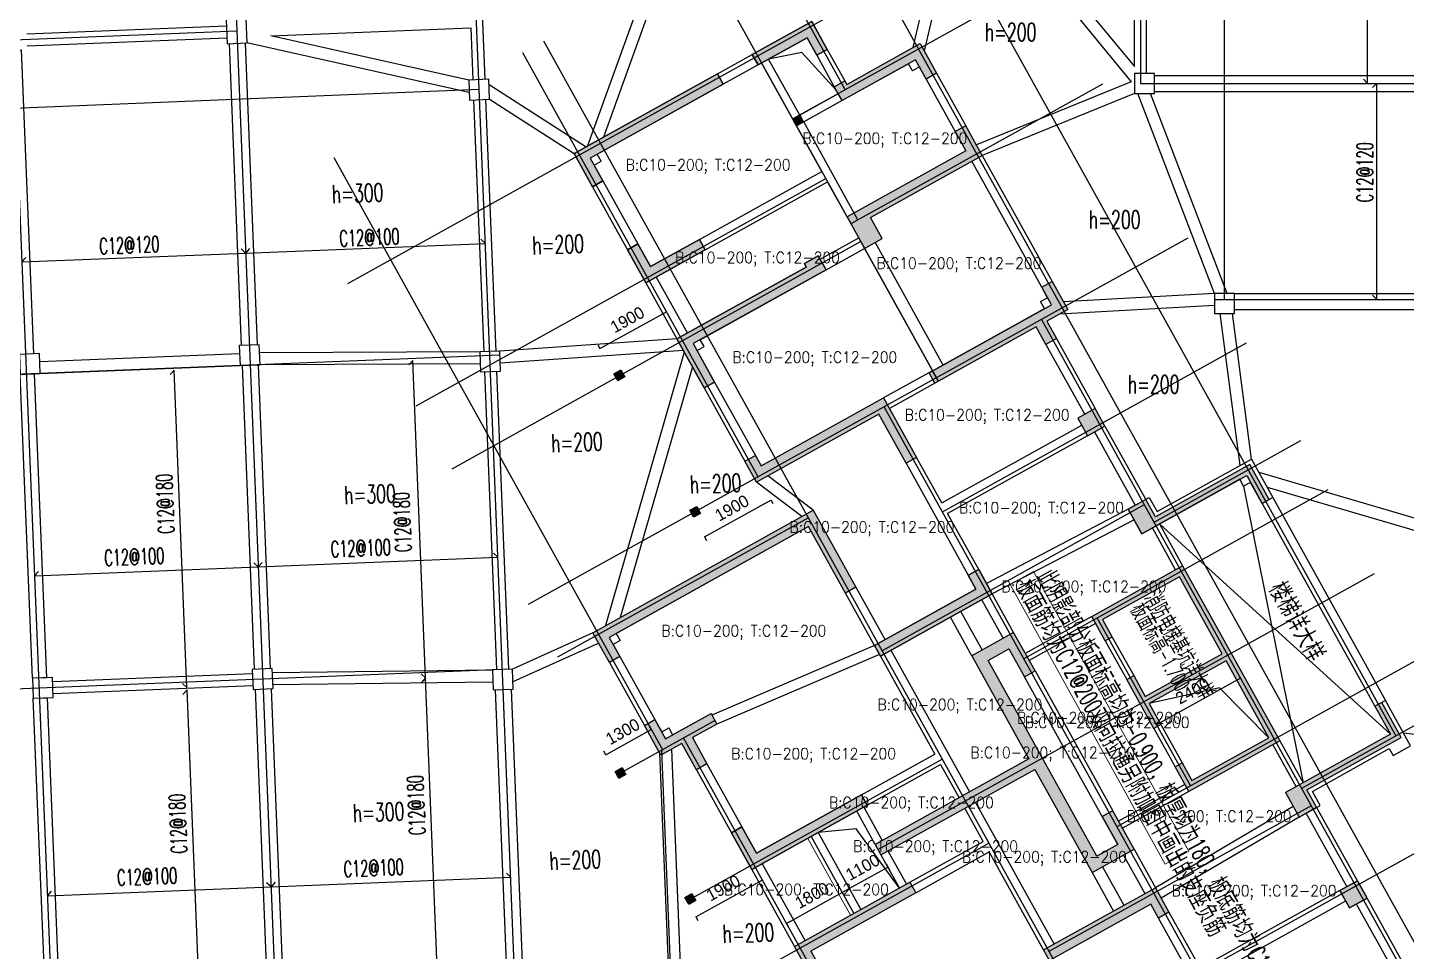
# Model space of a CAD drawing. Header units: millimetres. Extents: x 129427 to 386235, y 419441 to 703525.
# Drawn here: x 182723 to 217199, y 550502 to 573588 of the extents above; entities that cross this region are included whole.
import ezdxf
from ezdxf.enums import TextEntityAlignment as Align

# ---------------------------------------------------------------- set-up
doc = ezdxf.new("R2010")
doc.units = ezdxf.units.MM
doc.header["$LTSCALE"] = 100
for name, color, linetype in [('B-DIM', 1, 'Continuous'), ('B-dote', 253, 'Continuous'), ('B-TEXT', 7, 'Continuous'), ('B-开洞', 7, 'Continuous'), ('B-板厚', 2, 'Continuous'), ('B-正筋文字', 7, 'Continuous'), ('B-正筋钢筋', 6, 'Continuous'), ('COLU', 7, 'Continuous'), ('colu-1层', 6, 'Continuous'), ('colu-主楼', 7, 'Continuous'), ('GZ', 7, 'Continuous'), ('h填实-1层', 254, 'Continuous'), ('h填实-GZ', 254, 'Continuous'), ('h斜线-1层', 7, 'Continuous'), ('h斜线-墙', 7, 'Continuous'), ('h斜线-柱', 7, 'Continuous'), ('WALL', 3, 'Continuous'), ('wall-主楼', 2, 'Continuous'), ('梁', 4, 'Continuous'), ('梁虚线', 4, 'Continuous')]:
    doc.layers.add(name, color=color, linetype=linetype)
doc.layers.add('floor2', color=1, linetype='Continuous', lineweight=0)
doc.styles.get("Standard").update_dxf_attribs({"font": 'standard'})
doc.styles.add('汉字', font='汉字')
doc.dimstyles.get("Standard").update_dxf_attribs({"dimtxt": 300, "dimasz": 100, "dimexe": 100, "dimexo": 250, "dimgap": 100, "dimtad": 0, "dimtoh": 1, "dimdec": 0, "dimdsep": 46, "dimcen": 0.09, "dimclrt": 7, "dimadec": 0, "dimazin": 0, "dimtfac": 1, "dimtdec": 4, "dimtofl": 0, "dimtmove": 0, "dimatfit": 3, "dimfxl": 4, "dimfxlon": 1, "dimtolj": 1, "dimtzin": 0, "dimarcsym": 0})

# ---------------------------------------------------------------- blocks, each defined once
blk = doc.blocks.new('*D152')
at = {"layer": 'B-DIM', "color": 0, "linetype": 'ByBlock', "lineweight": -2}
for p, q in [((201695, 551200), (203269, 552074)), ((203225, 552154), (203318, 551987)), ((201651, 551280), (201744, 551113))]:
    blk.add_line(p, q, dxfattribs=at)
for points in [[(203269, 552074), (203190, 552011), (203174, 552040)], [(201695, 551200), (201775, 551264), (201791, 551234)]]:
    blk.add_solid(points, dxfattribs=at)
at = {"layer": 'B-DIM', "color": 7, "linetype": 'Continuous', "lineweight": -2, "insert": (202337, 551900), "char_height": 300, "width": 690, "attachment_point": 5, "rotation": 29.0454, "style": '汉字'}
blk.add_mtext('1800', dxfattribs=at)
blk = doc.blocks.new('*D624')
at = {"layer": 'B-DIM', "color": 0, "linetype": 'ByBlock', "lineweight": -2}
for p, q in [((204187, 552688), (204279, 552521)), ((203269, 552074), (204231, 552608)), ((203225, 552154), (203318, 551987))]:
    blk.add_line(p, q, dxfattribs=at)
for points in [[(204231, 552608), (204151, 552545), (204135, 552574)], [(203269, 552074), (203348, 552137), (203365, 552108)]]:
    blk.add_solid(points, dxfattribs=at)
at = {"layer": 'B-DIM', "color": 7, "linetype": 'Continuous', "lineweight": -2, "insert": (203604, 552604), "char_height": 300, "width": 685, "attachment_point": 5, "rotation": 29.0454, "style": '汉字'}
blk.add_mtext('1100', dxfattribs=at)
blk = doc.blocks.new('*D465')
at = {"layer": 'B-DIM', "color": 0, "linetype": 'ByBlock', "lineweight": -2}
for p, q in [((213047, 557330), (210949, 556165)), ((213053, 557320), (212998, 557418)), ((210954, 556155), (210900, 556253))]:
    blk.add_line(p, q, dxfattribs=at)
for points in [[(213047, 557330), (212968, 557267), (212951, 557296)], [(210949, 556165), (211028, 556228), (211044, 556199)]]:
    blk.add_solid(points, dxfattribs=at)
at = {"layer": 'B-DIM', "color": 7, "linetype": 'Continuous', "lineweight": -2, "insert": (211852, 557010), "char_height": 300, "width": 785, "attachment_point": 5, "rotation": 29.0454, "style": '汉字'}
blk.add_mtext('2400', dxfattribs=at)
blk = doc.blocks.new('*D19')
at = {"layer": 'GZ', "color": 0, "linetype": 'ByBlock', "lineweight": -2}
for p, q in [((197035, 565565), (198696, 566488)), ((198698, 566484), (198648, 566575)), ((197037, 565562), (196987, 565653))]:
    blk.add_line(p, q, dxfattribs=at)
for points in [[(198696, 566488), (198617, 566425), (198601, 566454)], [(197035, 565565), (197115, 565628), (197131, 565599)]]:
    blk.add_solid(points, dxfattribs=at)
at = {"layer": 'GZ', "color": 7, "linetype": 'Continuous', "lineweight": -2, "insert": (197720, 566289), "char_height": 300, "width": 685, "attachment_point": 5, "rotation": 29.0454, "style": '汉字'}
blk.add_mtext('1900', dxfattribs=at)
blk = doc.blocks.new('*D507')
at = {"layer": 'GZ', "color": 0, "linetype": 'ByBlock', "lineweight": -2}
for p, q in [((199649, 560858), (201310, 561781)), ((201308, 561784), (201359, 561693)), ((199647, 560862), (199698, 560771))]:
    blk.add_line(p, q, dxfattribs=at)
for points in [[(201310, 561781), (201231, 561717), (201215, 561747)], [(199649, 560858), (199729, 560921), (199745, 560892)]]:
    blk.add_solid(points, dxfattribs=at)
at = {"layer": 'GZ', "color": 7, "linetype": 'Continuous', "lineweight": -2, "insert": (200334, 561582), "char_height": 300, "width": 685, "attachment_point": 5, "rotation": 29.0454, "style": '汉字'}
blk.add_mtext('1900', dxfattribs=at)
blk = doc.blocks.new('*D785')
at = {"layer": 'GZ', "color": 0, "linetype": 'ByBlock', "lineweight": -2}
for p, q in [((198319, 556044), (198269, 556135)), ((197181, 555416), (198318, 556047)), ((197183, 555413), (197132, 555503))]:
    blk.add_line(p, q, dxfattribs=at)
for points in [[(198318, 556047), (198238, 555984), (198222, 556013)], [(197181, 555416), (197260, 555479), (197277, 555450)]]:
    blk.add_solid(points, dxfattribs=at)
at = {"layer": 'GZ', "color": 7, "linetype": 'Continuous', "lineweight": -2, "insert": (197604, 555994), "char_height": 300, "width": 690, "attachment_point": 5, "rotation": 29.0454, "style": '汉字'}
blk.add_mtext('1300', dxfattribs=at)
blk = doc.blocks.new('*D419')
at = {"layer": 'GZ', "color": 0, "linetype": 'ByBlock', "lineweight": -2}
for p, q in [((199431, 551364), (201092, 552286)), ((201091, 552290), (201141, 552199)), ((199430, 551367), (199480, 551276))]:
    blk.add_line(p, q, dxfattribs=at)
for points in [[(201092, 552286), (201013, 552223), (200997, 552252)], [(199431, 551364), (199511, 551427), (199527, 551398)]]:
    blk.add_solid(points, dxfattribs=at)
at = {"layer": 'GZ', "color": 7, "linetype": 'Continuous', "lineweight": -2, "insert": (200116, 552087), "char_height": 300, "width": 685, "attachment_point": 5, "rotation": 29.0454, "style": '汉字'}
blk.add_mtext('1900', dxfattribs=at)

msp = doc.modelspace()

# ---------------------------------------------------------------- hatches: boundary and pattern name
at = {"layer": 'h填实-1层'}
for points in [[(202213.9, 573335.8), (200989.9, 572656.1), (200844.3, 572918.4), (202330.5, 573743.8), (202718.9, 573044.4), (202456.6, 572898.7)], [(205190.7, 572300.9), (204923.7, 572781.8), (203087.8, 571762.2), (202893.6, 572111.9), (203155.8, 572257.6), (203204.4, 572170.1), (205040.3, 573189.7), (205452.9, 572446.6)], [(200115.7, 572170.6), (196793.6, 570325.7), (197109.2, 569757.5), (196846.9, 569611.8), (196385.7, 570442.4), (199970, 572432.9)], [(205918.9, 570989.6), (206186, 570508.8), (203213.6, 568858.1), (203650.5, 568071.2), (204087.6, 568314), (203796.3, 568838.5), (206593.9, 570392.1), (206181.2, 571135.2)], [(199668.2, 568033), (198182, 567207.7), (197720.8, 568038.2), (197983.1, 568183.9), (198298.7, 567615.6), (199522.6, 568295.3)], [(199366.8, 565692.3), (199900.8, 564730.6), (199638.5, 564585), (198958.8, 565808.9), (202193.5, 567605.3), (202145, 567692.7), (202494.7, 567886.9), (202688.9, 567537.2)], [(208322.2, 566662.1), (208079.4, 567099.2), (208341.7, 567244.9), (208730.1, 566545.5), (208205.6, 566254.2), (208448.3, 565817.1), (208186, 565671.4), (207943.3, 566108.6), (205408, 564700.6), (205262.3, 564962.9)], [(200920.4, 562894.7), (201066, 562632.5), (204125.8, 564331.7), (204951.2, 562845.5), (204688.9, 562699.9), (204009.2, 563923.8), (200949.4, 562224.5), (200658.1, 562749.1)], [(209662.1, 563631.5), (209419.3, 564068.6), (208982.2, 563825.9), (209224.9, 563388.8)], [(213770.3, 561795.1), (213284.8, 562669.3), (210924.4, 561358.5), (210681.6, 561795.6), (210244.5, 561552.9), (210584.3, 560940.9), (213207, 562397.4), (213595.5, 561698)], [(197272.4, 557723.2), (196859.7, 558466.3), (202367.4, 561525), (203435.5, 559601.7), (203173.2, 559456), (202250.7, 561117.1), (197267.6, 558349.7), (197534.6, 557868.9)], [(203901.4, 558144.7), (206436.7, 559552.6), (206242.5, 559902.4), (206504.7, 560048.1), (206844.6, 559436), (204047.1, 557882.4)], [(210671.1, 556871.2), (212594.4, 557939.3), (211526.3, 559862.6), (209603, 558794.5), (209845.8, 558357.4), (209670.9, 558260.3), (209331.1, 558872.3), (211604.1, 560134.6), (214031.6, 555763.4), (211758.6, 554501.1), (211418.7, 555113), (211593.6, 555210.1), (211836.3, 554773), (213759.6, 555841.1), (212691.5, 557764.4), (210768.2, 556696.3), (211059.5, 556171.7), (210884.7, 556074.6), (210204.9, 557298.7), (210379.8, 557395.8)], [(209854.8, 554015.7), (209592.5, 553870.1), (209980.9, 553170.7), (209456.4, 552879.4), (206737.5, 557775.1), (207262.1, 558066.4), (207650.5, 557367), (207912.8, 557512.7), (207378.7, 558474.3), (206329.6, 557891.7), (207761.9, 555312.7), (203915.2, 553176.5), (204060.9, 552914.3), (207907.5, 555050.5), (209339.7, 552471.5), (210388.8, 553054.1)], [(216411.4, 556627.4), (216799.8, 555928.1), (214177.1, 554471.5), (214516.9, 553859.6), (214954, 554102.3), (214711.3, 554539.4), (217071.7, 555850.3), (216586.2, 556724.5)], [(199709.9, 555187.8), (199447.6, 555042.1), (199083.5, 555697.8), (198559.3, 555406.7), (198146.6, 556149.8), (198408.9, 556295.5), (198675.9, 555814.6), (199812.1, 556445.6), (199957.7, 556183.3), (199345.7, 555843.4)], [(203716.3, 554152.7), (200831.3, 552550.5), (200321.5, 553468.5), (200583.8, 553614.1), (200947.9, 552958.5), (203570.6, 554415)], [(204930, 551967.1), (202307.3, 550510.6), (202671.4, 549854.9), (202409.2, 549709.3), (201899.4, 550627.2), (204784.4, 552229.4)], [(211000.5, 551334.7), (210806.2, 551684.5), (208271, 550276.5), (208125.3, 550538.8), (210922.9, 552092.4), (211262.8, 551480.3)], [(216216.3, 551829.3), (215973.6, 552266.4), (215536.5, 552023.7), (215779.2, 551586.6)]]:
    msp.add_hatch(color=256, dxfattribs=at).paths.add_polyline_path(points, flags=0)
at = {"layer": 'h填实-GZ'}
for points in [[(202030.3, 571403.7), (202127.4, 571228.9), (201952.5, 571131.8), (201855.4, 571306.6)], [(197560.1, 565032.1), (197657.2, 564857.3), (197482.3, 564760.2), (197385.2, 564935)], [(199453.5, 561622.6), (199550.6, 561447.7), (199375.8, 561350.6), (199278.7, 561525.5)], [(197587.6, 555095.8), (197684.7, 554921), (197509.9, 554823.9), (197412.8, 554998.7)], [(199335.4, 551948.6), (199432.5, 551773.8), (199257.7, 551676.7), (199160.6, 551851.5)]]:
    msp.add_hatch(color=256, dxfattribs=at).paths.add_polyline_path(points, flags=0)
at = {"layer": 'h斜线-1层'}
h = msp.add_hatch(dxfattribs=at)
h.set_pattern_fill('ANSI31', color=256, scale=40, angle=-60.95463, style=0)
h.set_pattern_definition([])
h.paths.add_polyline_path([(200989.9, 572656.1), (200844.3, 572918.4), (199970, 572432.9), (200115.7, 572170.6)], flags=0)
h = msp.add_hatch(dxfattribs=at)
h.set_pattern_fill('ANSI31', color=256, scale=40, angle=-60.95463, style=0)
h.set_pattern_definition([])
h.paths.add_polyline_path([(205020.8, 572606.9), (204923.7, 572781.8), (204748.8, 572684.7), (204845.9, 572509.8)], flags=0)
h = msp.add_hatch(dxfattribs=at)
h.set_pattern_fill('ANSI31', color=256, scale=40, angle=-60.95463, style=0)
h.set_pattern_definition([])
h.paths.add_polyline_path([(197065.6, 570248), (196968.5, 570422.8), (196793.6, 570325.7), (196890.7, 570150.9)], flags=0)
h = msp.add_hatch(dxfattribs=at)
h.set_pattern_fill('ANSI31', color=256, scale=40, angle=-60.95463, style=0)
h.set_pattern_definition([])
h.paths.add_polyline_path([(208322.2, 566662.1), (208225.1, 566837), (208050.2, 566739.9), (208147.3, 566565)], flags=0)
h = msp.add_hatch(dxfattribs=at)
h.set_pattern_fill('ANSI31', color=256, scale=40, angle=-60.95463, style=0)
h.set_pattern_definition([])
h.paths.add_polyline_path([(199638.7, 565614.5), (199541.6, 565789.4), (199366.8, 565692.3), (199463.9, 565517.4)], flags=0)
h = msp.add_hatch(dxfattribs=at)
h.set_pattern_fill('ANSI31', color=256, scale=40, angle=-60.95463, style=0)
h.set_pattern_definition([])
h.paths.add_polyline_path([(213304.1, 562222.5), (213207, 562397.4), (213032.2, 562300.3), (213129.3, 562125.5)], flags=0)
h.paths.add_polyline_path([(213857.7, 561843.7), (213323.7, 562805.3), (210963.2, 561494.5), (210769, 561844.2), (210681.6, 561795.6), (210924.4, 561358.5), (213284.8, 562669.3), (213770.3, 561795.1)], flags=0)
h = msp.add_hatch(dxfattribs=at)
h.set_pattern_fill('ANSI31', color=256, scale=40, angle=-60.95463, style=0)
h.set_pattern_definition([])
h.paths.add_polyline_path([(197539.6, 558272), (197442.5, 558446.8), (197267.6, 558349.7), (197364.7, 558174.9)], flags=0)
h = msp.add_hatch(dxfattribs=at)
h.set_pattern_fill('ANSI31', color=256, scale=40, angle=-60.95463, style=0)
h.set_pattern_definition([])
h.paths.add_polyline_path([(217304.8, 555636.6), (216673.6, 556773.1), (216586.2, 556724.5), (217071.7, 555850.3), (214711.3, 554539.4), (214954, 554102.3), (215041.5, 554150.9), (214847.3, 554500.6), (216770.6, 555568.7), (216867.7, 555393.8)], flags=0)
h = msp.add_hatch(dxfattribs=at)
h.set_pattern_fill('ANSI31', color=256, scale=40, angle=-60.95463, style=0)
h.set_pattern_definition([])
h.paths.add_polyline_path([(198850.4, 555911.5), (198753.3, 556086.4), (198578.8, 555989.5), (198675.9, 555814.6)], flags=0)
at = {"layer": 'h斜线-墙'}
h = msp.add_hatch(dxfattribs=at)
h.set_pattern_fill('ANSI31', color=256, scale=40, angle=2.29877, style=0)
h.set_pattern_definition([])
h.paths.add_polyline_path([(182216.6, 573014.7), (182566.3, 573028.8), (182871.2, 565434.9), (182521.4, 565420.9)], flags=0)
h = msp.add_hatch(dxfattribs=at)
h.set_pattern_fill('ANSI31', color=256, scale=40, angle=2.29877, style=0)
h.set_pattern_definition([])
h.paths.add_polyline_path([(182541.5, 564921.3), (182891.2, 564935.3), (183196.1, 557341.4), (182846.3, 557327.4)], flags=0)
h = msp.add_hatch(dxfattribs=at)
h.set_pattern_fill('ANSI31', color=256, scale=40, angle=2.29877, style=0)
h.set_pattern_definition([])
h.paths.add_polyline_path([(182866.4, 556827.8), (183216.1, 556841.8), (183516.9, 549347.9), (183167.2, 549333.8)], flags=0)
at = {"layer": 'h斜线-柱'}
h = msp.add_hatch(dxfattribs=at)
h.set_pattern_fill('ANSI31', color=256, scale=40, angle=2.29877, style=0)
h.set_pattern_definition([])
h.paths.add_polyline_path([(187714.2, 573185.4), (188213.8, 573205.4), (188189.7, 573805), (187690.1, 573784.9)], flags=0)
h = msp.add_hatch(dxfattribs=at)
h.set_pattern_fill('ANSI31', color=256, scale=40, style=0)
h.set_pattern_definition([])
h.paths.add_polyline_path([(210396.5, 571944.7), (210896.5, 571944.7), (210896.5, 572444.7), (210396.5, 572444.7)], flags=0)
h = msp.add_hatch(dxfattribs=at)
h.set_pattern_fill('ANSI31', color=256, scale=40, angle=2.29877, style=0)
h.set_pattern_definition([])
h.paths.add_polyline_path([(193775.5, 571777.4), (194275.1, 571797.4), (194255.1, 572297), (193755.5, 572277)], flags=0)
h = msp.add_hatch(dxfattribs=at)
h.set_pattern_fill('ANSI31', color=256, scale=40, style=0)
h.set_pattern_definition([])
h.paths.add_polyline_path([(212396.5, 566444.7), (212896.5, 566444.7), (212896.5, 566944.7), (212396.5, 566944.7)], flags=0)
h = msp.add_hatch(dxfattribs=at)
h.set_pattern_fill('ANSI31', color=256, scale=40, angle=2.29877, style=0)
h.set_pattern_definition([])
h.paths.add_polyline_path([(182541.5, 564921.3), (183041.1, 564941.3), (183021, 565440.9), (182521.4, 565420.9)], flags=0)
h = msp.add_hatch(dxfattribs=at)
h.set_pattern_fill('ANSI31', color=256, scale=40, angle=2.29877, style=0)
h.set_pattern_definition([])
h.paths.add_polyline_path([(188037.1, 565141.9), (188536.7, 565161.9), (188516.6, 565661.5), (188017, 565641.5)], flags=0)
h = msp.add_hatch(dxfattribs=at)
h.set_pattern_fill('ANSI31', color=256, scale=40, angle=2.29877, style=0)
h.set_pattern_definition([])
h.paths.add_polyline_path([(194048.3, 564982.9), (194547.9, 565002.9), (194527.8, 565502.5), (194028.2, 565482.4)], flags=0)
h = msp.add_hatch(dxfattribs=at)
h.set_pattern_fill('ANSI31', color=256, scale=40, angle=2.29877, style=0)
h.set_pattern_definition([])
h.paths.add_polyline_path([(188362, 557048.4), (188861.6, 557068.4), (188841.5, 557568), (188341.9, 557548)], flags=0)
h = msp.add_hatch(dxfattribs=at)
h.set_pattern_fill('ANSI31', color=256, scale=40, angle=2.29877, style=0)
h.set_pattern_definition([])
h.paths.add_polyline_path([(194367.2, 557039.2), (194866.8, 557059.3), (194846.7, 557558.9), (194347.1, 557538.8)], flags=0)
h = msp.add_hatch(dxfattribs=at)
h.set_pattern_fill('ANSI31', color=256, scale=40, angle=2.29877, style=0)
h.set_pattern_definition([])
h.paths.add_polyline_path([(182866.4, 556827.8), (183366, 556847.8), (183345.9, 557347.4), (182846.3, 557327.4)], flags=0)

# ---------------------------------------------------------------- linework, layer by layer
at = {"layer": 'B-dote'}
for p, q in [((197411.7, 487429.9), (189943.7, 673465)), ((178353.1, 672999.8), (185821, 486964.6)), ((183948.6, 673224.4), (191416.5, 487189.3)), ((210546.5, 594394.7), (210546.5, 572194.7)), ((212646.5, 566794.7), (212646.5, 585264.6)), ((204535.7, 578217.7), (216936.2, 555888.4)), ((202699.8, 577198.1), (219130.6, 547611.5)), ((207268.4, 576371.6), (190724.5, 567184)), ((200868.8, 576169.8), (203167.2, 572031.1)), ((199557.5, 575441.5), (205449, 564832.7)), ((208142.3, 574798), (201854.2, 571305.9)), ((187952, 573495.2), (180510.5, 573196.5)), ((195623.4, 573256.8), (210109.7, 547171.5)), ((195098.9, 572965.5), (200992, 562353.8)), ((194015.3, 572037.2), (180578.7, 571497.8)), ((209598.8, 572175.3), (203310.7, 568683.2)), ((210546.5, 572194.7), (287346.5, 572194.7)), ((190378, 570343.8), (198603.1, 555532.9)), ((192443.3, 564135.1), (202679.5, 569819.7)), ((203555.6, 568242.2), (193333, 562556.8)), ((211735, 568328.6), (195242.5, 559169.6)), ((212396.5, 566794.7), (281346.5, 566794.7)), ((208070.8, 566290.8), (222850.1, 539678)), ((213191.5, 565705.9), (205594.6, 561480.9)), ((194531.8, 565402.6), (180845.5, 564853.2)), ((204138.1, 564103.6), (218920.9, 537484.5)), ((214550.9, 563258.1), (210886.8, 561220.2)), ((215230.6, 562034.1), (207631.1, 557813.8)), ((210641.8, 561661.4), (204087.3, 558016)), ((195979.1, 557862.9), (202241.1, 561340.5)), ((216395.8, 559936), (203988, 553045.4)), ((209467, 558833.4), (211797.4, 554637.1)), ((217561, 557837.8), (209961.5, 553617.5)), ((194596.9, 557548.9), (181160.3, 557009.5)), ((218240.7, 556613.9), (214576.6, 554576.1)), ((197599.8, 554988.2), (199909.2, 556270.7)), ((199122.4, 555833.8), (211577.3, 533406.3)), ((198872.4, 548274.1), (198581, 555533.1)), ((199367.7, 551852.1), (205591, 555308.2)), ((214819, 554139.5), (208260, 550502.3)), ((219600.1, 554166), (212000.7, 549945.7)), ((200546.3, 549761.4), (206756.2, 553210.1))]:
    msp.add_line(p, q, dxfattribs=at)
at = {"layer": 'B-开洞'}
for p, q in [((213129.3, 562125.5), (214614.2, 554714.3)), ((216799.8, 555928.1), (211021.5, 561183.6))]:
    msp.add_line(p, q, dxfattribs=at)
for points in [[(202942.1, 572024.5), (202084.9, 572965.6), (201252.2, 572801.8)], [(213759.6, 555841.1), (212524.8, 557087.2), (210768.2, 556696.3)], [(204522.1, 552083.7), (203437.5, 553565.3), (202492.3, 553473)]]:
    msp.add_lwpolyline(points, dxfattribs=at)
at = {"layer": 'B-正筋钢筋'}
for points in [[(216122.2, 572300.8), (216228.3, 572194.7), (216228.3, 577594.7), (216122.2, 577488.7)], [(216354.5, 566900.8), (216460.6, 566794.7), (216460.6, 572194.7), (216354.5, 572088.7)], [(188276.1, 568065.2), (188174.4, 567955), (194169.5, 568195.6), (194059.3, 568297.4)], [(182680.6, 567840.6), (182578.9, 567730.4), (188174.4, 567955), (188064.1, 568056.7)], [(192563.1, 557437.5), (192673.4, 557335.8), (192355, 565267.6), (192253.2, 565157.4)], [(186598.1, 557198.1), (186708.4, 557096.3), (186390, 565028.2), (186288.2, 564918)], [(188590.9, 560221.5), (188489.2, 560111.3), (194484.4, 560352), (194374.2, 560453.7)], [(182995.5, 559996.9), (182893.7, 559886.7), (188489.2, 560111.3), (188379, 560213)], [(192878.6, 549579.6), (192988.8, 549477.9), (192673.4, 557335.8), (192571.6, 557225.6)], [(186919, 549204.5), (187029.3, 549102.8), (186710.8, 557034.6), (186609.1, 556924.4)], [(188911.8, 552228), (188810.1, 552117.7), (194805.3, 552358.4), (194695.1, 552460.1)], [(183316.3, 552003.4), (183214.6, 551893.1), (188810.1, 552117.7), (188699.9, 552219.5)]]:
    msp.add_lwpolyline(points, dxfattribs=at)
at = {"layer": 'COLU'}
for points in [[(187714.2, 573185.4), (188213.8, 573205.4), (188189.7, 573805), (187690.1, 573784.9)], [(210396.5, 571944.7), (210896.5, 571944.7), (210896.5, 572444.7), (210396.5, 572444.7)], [(193775.5, 571777.4), (194275.1, 571797.4), (194255.1, 572297), (193755.5, 572277)], [(212396.5, 566444.7), (212896.5, 566444.7), (212896.5, 566944.7), (212396.5, 566944.7)], [(182541.5, 564921.3), (183041.1, 564941.3), (183021, 565440.9), (182521.4, 565420.9)], [(188037.1, 565141.9), (188536.7, 565161.9), (188516.6, 565661.5), (188017, 565641.5)], [(194048.3, 564982.9), (194547.9, 565002.9), (194527.8, 565502.5), (194028.2, 565482.4)], [(188362, 557048.4), (188861.6, 557068.4), (188841.5, 557568), (188341.9, 557548)], [(194367.2, 557039.2), (194866.8, 557059.3), (194846.7, 557558.9), (194347.1, 557538.8)], [(182866.4, 556827.8), (183366, 556847.8), (183345.9, 557347.4), (182846.3, 557327.4)]]:
    msp.add_lwpolyline(points, close=True, dxfattribs=at)
at = {"layer": 'colu-1层'}
for points in [[(202213.9, 573335.8), (200989.9, 572656.1), (200844.3, 572918.4), (202330.5, 573743.8), (202718.9, 573044.4), (202456.6, 572898.7)], [(205190.7, 572300.9), (204923.7, 572781.8), (203087.8, 571762.2), (202893.6, 572111.9), (203155.8, 572257.6), (203204.4, 572170.1), (205040.3, 573189.7), (205452.9, 572446.6)], [(200115.7, 572170.6), (196793.6, 570325.7), (197109.2, 569757.5), (196846.9, 569611.8), (196385.7, 570442.4), (199970, 572432.9)], [(205918.9, 570989.6), (206186, 570508.8), (203213.6, 568858.1), (203650.5, 568071.2), (204087.6, 568314), (203796.3, 568838.5), (206593.9, 570392.1), (206181.2, 571135.2)], [(199668.2, 568033), (198182, 567207.7), (197720.8, 568038.2), (197983.1, 568183.9), (198298.7, 567615.6), (199522.6, 568295.3)], [(199366.8, 565692.3), (199900.8, 564730.6), (199638.5, 564585), (198958.8, 565808.9), (202193.5, 567605.3), (202145, 567692.7), (202494.7, 567886.9), (202688.9, 567537.2)], [(208322.2, 566662.1), (208079.4, 567099.2), (208341.7, 567244.9), (208730.1, 566545.5), (208205.6, 566254.2), (208448.3, 565817.1), (208186, 565671.4), (207943.3, 566108.6), (205408, 564700.6), (205262.3, 564962.9)], [(200920.4, 562894.7), (201066, 562632.5), (204125.8, 564331.7), (204951.2, 562845.5), (204688.9, 562699.9), (204009.2, 563923.8), (200949.4, 562224.5), (200658.1, 562749.1)], [(209662.1, 563631.5), (209419.3, 564068.6), (208982.2, 563825.9), (209224.9, 563388.8)], [(213770.3, 561795.1), (213284.8, 562669.3), (210924.4, 561358.5), (210681.6, 561795.6), (210244.5, 561552.9), (210584.3, 560940.9), (213207, 562397.4), (213595.5, 561698)], [(197272.4, 557723.2), (196859.7, 558466.3), (202367.4, 561525), (203435.5, 559601.7), (203173.2, 559456), (202250.7, 561117.1), (197267.6, 558349.7), (197534.6, 557868.9)], [(203901.4, 558144.7), (206436.7, 559552.6), (206242.5, 559902.4), (206504.7, 560048.1), (206844.6, 559436), (204047.1, 557882.4)], [(210671.1, 556871.2), (212594.4, 557939.3), (211526.3, 559862.6), (209603, 558794.5), (209845.8, 558357.4), (209670.9, 558260.3), (209331.1, 558872.3), (211604.1, 560134.6), (214031.6, 555763.4), (211758.6, 554501.1), (211418.7, 555113), (211593.6, 555210.1), (211836.3, 554773), (213759.6, 555841.1), (212691.5, 557764.4), (210768.2, 556696.3), (211059.5, 556171.7), (210884.7, 556074.6), (210204.9, 557298.7), (210379.8, 557395.8)], [(209854.8, 554015.7), (209592.5, 553870.1), (209980.9, 553170.7), (209456.4, 552879.4), (206737.5, 557775.1), (207262.1, 558066.4), (207650.5, 557367), (207912.8, 557512.7), (207378.7, 558474.3), (206329.6, 557891.7), (207761.9, 555312.7), (203915.2, 553176.5), (204060.9, 552914.3), (207907.5, 555050.5), (209339.7, 552471.5), (210388.8, 553054.1)], [(216411.4, 556627.4), (216799.8, 555928.1), (214177.1, 554471.5), (214516.9, 553859.6), (214954, 554102.3), (214711.3, 554539.4), (217071.7, 555850.3), (216586.2, 556724.5)], [(199709.9, 555187.8), (199447.6, 555042.1), (199083.5, 555697.8), (198559.3, 555406.7), (198146.6, 556149.8), (198408.9, 556295.5), (198675.9, 555814.6), (199812.1, 556445.6), (199957.7, 556183.3), (199345.7, 555843.4)], [(203716.3, 554152.7), (200831.3, 552550.5), (200321.5, 553468.5), (200583.8, 553614.1), (200947.9, 552958.5), (203570.6, 554415)], [(204930, 551967.1), (202307.3, 550510.6), (202671.4, 549854.9), (202409.2, 549709.3), (201899.4, 550627.2), (204784.4, 552229.4)], [(211000.5, 551334.7), (210806.2, 551684.5), (208271, 550276.5), (208125.3, 550538.8), (210922.9, 552092.4), (211262.8, 551480.3)], [(216216.3, 551829.3), (215973.6, 552266.4), (215536.5, 552023.7), (215779.2, 551586.6)]]:
    msp.add_lwpolyline(points, close=True, dxfattribs=at)
at = {"layer": 'colu-主楼'}
for points in [[(209662.1, 563631.5), (209419.3, 564068.6), (208982.2, 563825.9), (209224.9, 563388.8)], [(215973.6, 552266.4), (216216.3, 551829.3), (215779.2, 551586.6), (215536.5, 552023.7)]]:
    msp.add_lwpolyline(points, close=True, dxfattribs=at)
at = {"layer": 'floor2'}
for p, q in [((200989.9, 572656.1), (200115.7, 572170.6)), ((201077.4, 572704.7), (200989.9, 572656.1)), ((202582.4, 569994.6), (201077.4, 572704.7)), ((204748.8, 572684.7), (203087.8, 571762.2)), ((204845.9, 572509.8), (204748.8, 572684.7)), ((205020.8, 572606.9), (204845.9, 572509.8)), ((205190.7, 572300.9), (205020.8, 572606.9)), ((200115.7, 572170.6), (196968.5, 570422.8)), ((205918.9, 570989.6), (205190.7, 572300.9)), ((203087.8, 571762.2), (202131.9, 571231.4)), ((202131.9, 571231.4), (203388.8, 568955.4)), ((206186, 570508.8), (205918.9, 570989.6)), ((197065.6, 570248), (196890.7, 570150.9)), ((196968.5, 570422.8), (197065.6, 570248)), ((203388.8, 568955.4), (206186, 570508.8)), ((206331.6, 570246.5), (203796.3, 568838.5)), ((208079.4, 567099.2), (206331.6, 570246.5)), ((196890.7, 570150.9), (197109.2, 569757.5)), ((199522.6, 568295.3), (202582.4, 569994.6)), ((197109.2, 569757.5), (197983.1, 568183.9)), ((202728.1, 569732.3), (199668.2, 568033)), ((203213.6, 568858.1), (202728.1, 569732.3)), ((203504.9, 568333.5), (203213.6, 568858.1)), ((203796.3, 568838.5), (204087.6, 568314)), ((197983.1, 568183.9), (198298.7, 567615.6)), ((198298.7, 567615.6), (199522.6, 568295.3)), ((202543.2, 567799.5), (203504.9, 568333.5)), ((204087.6, 568314), (203912.8, 568216.9)), ((203912.8, 568216.9), (205612, 565157.1)), ((199668.2, 568033), (198444.3, 567353.3)), ((202145, 567692.7), (202494.7, 567886.9)), ((202494.7, 567886.9), (202543.2, 567799.5)), ((203650.5, 568071.2), (202688.9, 567537.2)), ((205349.8, 565011.4), (203650.5, 568071.2)), ((199221.1, 565954.6), (202193.5, 567605.3)), ((202688.9, 567537.2), (199541.6, 565789.4)), ((202193.5, 567605.3), (202145, 567692.7)), ((198444.3, 567353.3), (199221.1, 565954.6)), ((208050.2, 566739.9), (208225.1, 566837)), ((208225.1, 566837), (208079.4, 567099.2)), ((205612, 565157.1), (208147.3, 566565)), ((208147.3, 566565), (208050.2, 566739.9)), ((207943.3, 566108.6), (205495.4, 564749.2)), ((208186, 565671.4), (207943.3, 566108.6)), ((199541.6, 565789.4), (199638.7, 565614.5)), ((199638.7, 565614.5), (199463.9, 565517.4)), ((199463.9, 565517.4), (199900.8, 564730.6)), ((209157, 563923), (208186, 565671.4)), ((199900.8, 564730.6), (200920.4, 562894.7)), ((204125.8, 564331.7), (205349.8, 565011.4)), ((205495.4, 564749.2), (204271.5, 564069.4)), ((201066, 562632.5), (204125.8, 564331.7)), ((204271.5, 564069.4), (204951.2, 562845.5)), ((204009.2, 563923.8), (201234.4, 562382.8)), ((204688.9, 562699.9), (204009.2, 563923.8)), ((208982.2, 563825.9), (209157, 563923)), ((209079.3, 563651), (208982.2, 563825.9)), ((205582.4, 561709), (209079.3, 563651)), ((209224.9, 563388.8), (205728, 561446.7)), ((209399.8, 563485.9), (209224.9, 563388.8)), ((210419.3, 561650), (209399.8, 563485.9)), ((200920.4, 562894.7), (201066, 562632.5)), ((206242.5, 559902.3), (204688.9, 562699.9)), ((204951.2, 562845.5), (205582.4, 561709)), ((201234.4, 562382.8), (202367.4, 561525)), ((210244.5, 561552.9), (210419.3, 561650)), ((202367.4, 561525), (203435.5, 559601.7)), ((205728, 561446.7), (206504.8, 560048)), ((206699, 559698.4), (210244.5, 561552.9)), ((210390.2, 561290.5), (206844.7, 559436)), ((210584.4, 560940.9), (210390.2, 561290.5)), ((202250.7, 561117.1), (197442.5, 558446.8)), ((203173.2, 559456), (202250.7, 561117.1)), ((210846.6, 561086.5), (210584.4, 560940.9)), ((211429.2, 560037.5), (210846.6, 561086.5)), ((206436.7, 559552.6), (206242.5, 559902.3)), ((206504.8, 560048), (206699, 559698.4)), ((207877.5, 559996.8), (207287.4, 559669)), ((211758.3, 553008.7), (207877.5, 559996.8)), ((209331.1, 558872.3), (211429.2, 560037.5)), ((203435.5, 559601.7), (204163.7, 558290.3)), ((204163.7, 558290.3), (206436.7, 559552.6)), ((207287.4, 559669), (211168.2, 552681)), ((203901.5, 558144.7), (203173.2, 559456)), ((206844.7, 559436), (207378.7, 558474.3)), ((207670, 557949.8), (209331.1, 558872.3)), ((205795.6, 558853.4), (204309.4, 558028)), ((206329.6, 557891.7), (205795.6, 558853.4)), ((209428.2, 558697.4), (207767.1, 557775)), ((209670.9, 558260.3), (209428.2, 558697.4)), ((197539.6, 558272), (197364.7, 558174.9)), ((197364.7, 558174.9), (197534.6, 557868.9)), ((197442.5, 558446.8), (197539.6, 558272)), ((207378.7, 558474.3), (207670, 557949.8)), ((210205, 557298.6), (209670.9, 558260.3)), ((197534.6, 557868.9), (198408.5, 556295.3)), ((199835.9, 556402.7), (203901.5, 558144.7)), ((204023.5, 557925), (199957.7, 556183.3)), ((204047.1, 557882.4), (204023.5, 557925)), ((205406.5, 555434.5), (204047.1, 557882.4)), ((204309.4, 558028), (206275.7, 554487.4)), ((207761.9, 555312.7), (206329.6, 557891.7)), ((207262.1, 558066.4), (206737.5, 557775.1)), ((207650.5, 557367), (207262.1, 558066.4)), ((206737.5, 557775.1), (209456.4, 552879.4)), ((207767.1, 557775), (207912.8, 557512.7)), ((207912.8, 557512.7), (209854.8, 554015.7)), ((209592.5, 553870.1), (207650.5, 557367)), ((210884.7, 556074.7), (210205, 557298.6)), ((198408.5, 556295.3), (198578.5, 555989.3)), ((198850.4, 555911.5), (199812.1, 556445.6)), ((199957.7, 556183.3), (199345.8, 555843.5)), ((199812.1, 556445.6), (199835.9, 556402.7)), ((198578.5, 555989.3), (198753.3, 556086.4)), ((198753.3, 556086.4), (198850.4, 555911.5)), ((199345.8, 555843.5), (199709.9, 555187.8)), ((211418.7, 555113), (210884.7, 556074.7)), ((203570.6, 554415), (205406.5, 555434.5)), ((213856.7, 555666.3), (211758.6, 554501.1)), ((214439.3, 554617.2), (213856.7, 555666.3)), ((199709.9, 555187.8), (200583.8, 553614.2)), ((205552.2, 555172.3), (203716.3, 554152.7)), ((206013.4, 554341.7), (205552.2, 555172.3)), ((206275.7, 554487.4), (207761.9, 555312.7)), ((211661.5, 554675.9), (211418.7, 555113)), ((207907.5, 555050.5), (206421.3, 554225.1)), ((209339.7, 552471.5), (207907.5, 555050.5)), ((200947.9, 552958.5), (203570.6, 554415)), ((210000.4, 553753.5), (211661.5, 554675.9)), ((211758.6, 554501.1), (210097.5, 553578.6)), ((214177.1, 554471.5), (214439.3, 554617.2)), ((214371.2, 554121.9), (214177.1, 554471.5)), ((203716.3, 554152.7), (203628.8, 554104.2)), ((203628.8, 554104.2), (204090.1, 553273.6)), ((204090.1, 553273.6), (206013.4, 554341.7)), ((206159, 554079.5), (204235.7, 553011.4)), ((206620.3, 553248.9), (206159, 554079.5)), ((206421.3, 554225.1), (208387.6, 550684.5)), ((210922.9, 552092.4), (214371.2, 554121.9)), ((209980.9, 553170.7), (209592.5, 553870.1)), ((209854.8, 554015.7), (210000.4, 553753.5)), ((214516.9, 553859.6), (211068.6, 551830.1)), ((214691.8, 553956.7), (214516.9, 553859.6)), ((215711.3, 552120.8), (214691.8, 553956.7)), ((200583.8, 553614.2), (200947.9, 552958.5)), ((210097.5, 553578.6), (210388.8, 553054.1)), ((202230.1, 553327.4), (201093.6, 552696.2)), ((203298.2, 551404), (202230.1, 553327.4)), ((204235.7, 553011.4), (204696.9, 552180.8)), ((204784.4, 552229.4), (206620.3, 553248.9)), ((209456.4, 552879.4), (209980.9, 553170.7)), ((210388.8, 553054.1), (210922.9, 552092.4)), ((211168.2, 552681), (211758.3, 553008.7)), ((201093.6, 552696.2), (202161.7, 550772.9)), ((206765.9, 552986.7), (204930, 551967.1)), ((208125.3, 550538.8), (206765.9, 552986.7)), ((209873.8, 551509.8), (209339.7, 552471.5)), ((204930, 551967.1), (202307.3, 550510.6)), ((204696.9, 552180.8), (204784.4, 552229.4)), ((212039.5, 550081.7), (215536.5, 552023.7)), ((215536.5, 552023.7), (215711.3, 552120.8)), ((210806.3, 551684.5), (208533.2, 550422.2)), ((211000.5, 551334.8), (210806.3, 551684.5)), ((211068.6, 551830.1), (211262.7, 551480.5)), ((215682.1, 551761.4), (212185.2, 549819.4)), ((215779.2, 551586.6), (215682.1, 551761.4)), ((215954.1, 551683.7), (215779.2, 551586.6)), ((216925.1, 549935.2), (215954.1, 551683.7)), ((202161.7, 550772.9), (203298.2, 551404)), ((208387.6, 550684.5), (209873.8, 551509.8)), ((212554.1, 548537.3), (211000.5, 551334.8)), ((211262.7, 551480.5), (212039.5, 550081.7)), ((202307.3, 550510.6), (202671.4, 549854.9)), ((208149, 550496.2), (208125.3, 550538.8))]:
    msp.add_line(p, q, dxfattribs=at)
at = {"layer": 'GZ'}
for points in [[(202030.3, 571403.7), (202127.4, 571228.9), (201952.5, 571131.8), (201855.4, 571306.6)], [(197560.1, 565032.1), (197657.2, 564857.3), (197482.3, 564760.2), (197385.2, 564935)], [(199453.5, 561622.6), (199550.6, 561447.7), (199375.8, 561350.6), (199278.7, 561525.5)], [(197587.6, 555095.8), (197684.7, 554921), (197509.9, 554823.9), (197412.8, 554998.7)], [(199335.4, 551948.6), (199432.5, 551773.8), (199257.7, 551676.7), (199160.6, 551851.5)]]:
    msp.add_lwpolyline(points, close=True, dxfattribs=at)
at = {"layer": 'WALL'}
for points in [[(182216.6, 573014.7), (182566.3, 573028.8), (182871.2, 565434.9), (182521.4, 565420.9)], [(182541.5, 564921.3), (182891.2, 564935.3), (183196.1, 557341.4), (182846.3, 557327.4)], [(182866.4, 556827.8), (183216.1, 556841.8), (183516.9, 549347.9), (183167.2, 549333.8)]]:
    msp.add_lwpolyline(points, close=True, dxfattribs=at)
at = {"layer": 'wall-主楼'}
msp.add_line((209980.9, 553170.7), (209592.5, 553870.1), dxfattribs=at)
for points in [[(202330.5, 573743.8), (200844.3, 572918.4), (200989.9, 572656.1), (202213.9, 573335.8), (202456.6, 572898.7), (202718.9, 573044.4)], [(205020.8, 572606.9), (204845.9, 572509.8), (204748.8, 572684.7), (203087.8, 571762.2), (202893.6, 572111.9), (203155.8, 572257.6), (203204.4, 572170.1), (205040.3, 573189.7), (205453, 572446.6), (205190.7, 572300.9)], [(200844.3, 572918.4), (200989.9, 572656.1), (200115.7, 572170.6), (199970, 572432.9)], [(196385.7, 570442.4), (196846.9, 569611.8), (197109.2, 569757.5), (196890.7, 570150.9), (197065.6, 570248), (196968.5, 570422.8), (200115.7, 572170.6), (199970, 572432.9)], [(205918.9, 570989.6), (206186, 570508.8), (203213.6, 568858.1), (203650.5, 568071.2), (204087.6, 568314), (203796.3, 568838.5), (206593.9, 570392.1), (206181.2, 571135.2)], [(199668.2, 568033), (199522.6, 568295.3), (198298.7, 567615.6), (197983.1, 568183.9), (197720.8, 568038.2), (198182, 567207.7)], [(208186, 565671.4), (207943.3, 566108.6), (205495.4, 564749.2), (205349.8, 565011.4), (208147.3, 566565), (208050.2, 566739.9), (208225.1, 566837), (208079.4, 567099.2), (208341.7, 567244.9), (208730.1, 566545.5), (208205.6, 566254.2), (208448.3, 565817.1)], [(200949.4, 562224.5), (200658.1, 562749.1), (200920.4, 562894.7), (201066, 562632.5), (204125.8, 564331.7), (204951.2, 562845.5), (204688.9, 562699.9), (204009.2, 563923.8)], [(210963.2, 561494.5), (213323.7, 562805.3), (213857.7, 561843.7), (213595.5, 561698), (213304.2, 562222.6), (213129.3, 562125.5), (213032.2, 562300.3), (210584.4, 560940.9), (210244.5, 561552.9), (210769, 561844.2)], [(202250.7, 561117.1), (197442.5, 558446.8), (197539.6, 558272), (197364.7, 558174.9), (197534.6, 557868.9), (197272.4, 557723.2), (196859.7, 558466.3), (202367.4, 561525), (203435.5, 559601.7), (203173.2, 559456)], [(206844.7, 559436), (206504.8, 560048), (206242.5, 559902.3), (206436.7, 559552.6), (203901.5, 558144.7), (204047.1, 557882.4)], [(209845.8, 558357.4), (209670.9, 558260.3), (209331.1, 558872.3), (211604.1, 560134.6), (214031.6, 555763.4), (211758.6, 554501.1), (211418.7, 555113), (211593.6, 555210.1), (211836.3, 554773), (213759.6, 555841.1), (212691.5, 557764.4), (210768.2, 556696.3), (211059.5, 556171.8), (210884.7, 556074.7), (210205, 557298.6), (210379.8, 557395.7), (210671.1, 556871.2), (212594.4, 557939.3), (211526.3, 559862.6), (209603, 558794.5)], [(209854.8, 554015.7), (209592.5, 553870.1), (209980.9, 553170.7), (209456.4, 552879.4), (206737.5, 557775.1), (207262.1, 558066.4), (207650.5, 557367), (207912.8, 557512.7), (207378.7, 558474.3), (206329.6, 557891.7), (207761.9, 555312.7), (203915.2, 553176.5), (204060.9, 552914.3), (207907.5, 555050.5), (209339.7, 552471.5), (210388.8, 553054.1)], [(216673.6, 556773.1), (216411.4, 556627.4), (216799.8, 555928.1), (214177.1, 554471.5), (214516.9, 553859.6), (215041.5, 554150.9), (214847.3, 554500.6), (216770.6, 555568.7), (216867.7, 555393.8), (217304.8, 555636.6)], [(199709.9, 555187.8), (199447.6, 555042.1), (199083.5, 555697.8), (198558.9, 555406.5), (198146.3, 556149.6), (198408.5, 556295.3), (198578.5, 555989.3), (198753.3, 556086.4), (198850.4, 555911.5), (199812.1, 556445.6), (199957.7, 556183.3), (199345.8, 555843.5)], [(203570.6, 554415), (200947.9, 552958.5), (200583.8, 553614.2), (200321.5, 553468.5), (200831.3, 552550.6), (203716.3, 554152.7)], [(204930, 551967.1), (202307.3, 550510.6), (202671.4, 549854.9), (202409.2, 549709.3), (201899.4, 550627.2), (204784.4, 552229.4)], [(210922.9, 552092.4), (211262.7, 551480.5), (211000.5, 551334.8), (210806.3, 551684.5), (208271, 550276.5), (208125.3, 550538.8)]]:
    msp.add_lwpolyline(points, close=True, dxfattribs=at)
msp.add_lwpolyline([(202145, 567692.7), (202193.5, 567605.3), (198958.8, 565808.9), (199638.5, 564585), (199900.8, 564730.6), (199463.9, 565517.4), (199638.7, 565614.5), (199541.6, 565789.4), (202688.9, 567537.2), (202494.7, 567886.9), (202145, 567692.7)], dxfattribs=at)
at = {"layer": '梁'}
for p, q in [((202718.9, 573044.4), (203155.8, 572257.6)), ((202029, 571403), (201252.2, 572801.8)), ((202456.6, 572898.7), (202893.6, 572111.9)), ((205453, 572446.6), (206181.2, 571135.2)), ((202990.7, 571937.1), (202029, 571403)), ((206593.9, 570392.1), (208341.7, 567244.9)), ((196846.9, 569611.8), (197720.8, 568038.2)), ((198182, 567207.7), (198958.8, 565808.9)), ((208448.3, 565817.1), (209419.3, 564068.6)), ((199638.5, 564585), (200658.1, 562749.1)), ((209662.1, 563631.5), (210681.6, 561795.6)), ((202082.4, 561366.7), (200949.4, 562224.5)), ((213857.7, 561843.7), (216673.6, 556773.1)), ((211021.5, 561183.6), (211604.1, 560134.6)), ((209845.8, 558357.4), (210379.8, 557395.7)), ((197272.4, 557723.2), (198146.3, 556149.6)), ((211059.5, 556171.8), (211593.6, 555210.1)), ((214031.6, 555763.4), (214614.2, 554714.3)), ((199447.6, 555042.1), (200321.5, 553468.5)), ((215973.6, 552266.4), (214954.1, 554102.3)), ((203915.2, 553176.5), (203454, 554007.1)), ((202492.3, 553473), (203560.4, 551549.7)), ((204060.9, 552914.3), (204522.1, 552083.7)), ((200831.3, 552550.6), (201899.4, 550627.2)), ((217187.3, 550080.8), (216216.4, 551829.2))]:
    msp.add_line(p, q, dxfattribs=at)
at = {"layer": '梁虚线'}
for p, q in [((193956.2, 577250.2), (194155.2, 572292.2)), ((199128.4, 577294.7), (196724.2, 570630.4)), ((199402.4, 577170.1), (197122.9, 570851.4)), ((205834.8, 577294.7), (204855.1, 573086.9)), ((206142.9, 577294.7), (205143.7, 573003.5)), ((206149.3, 577294.7), (210317.6, 572236.6)), ((206455.7, 577394.7), (210396.5, 572612.6)), ((210396.5, 572612.6), (210396.5, 577344.7)), ((210696.5, 572444.7), (210696.5, 577344.7)), ((182700.9, 573434.5), (187696.9, 573635.1)), ((188806.6, 573379.4), (193803.3, 573579.9)), ((193755.5, 572277), (188806.6, 573379.4)), ((193803.3, 573579.9), (193855.4, 572281.8)), ((182711.4, 573134.7), (187707.4, 573335.2)), ((187764.1, 573188.4), (188066.9, 565644.5)), ((188163.9, 573202.4), (188466.7, 565658.5)), ((193766.7, 571967.1), (188208.6, 573205.2)), ((202582.4, 569994.6), (201077.4, 572704.7)), ((202582.4, 569994.6), (201077.4, 572704.7)), ((210896.5, 572394.7), (218396.7, 572394.7)), ((194260.4, 572163.4), (196686.1, 570606)), ((205190.7, 572300.9), (205918.9, 570989.6)), ((210317.6, 572236.6), (206447.6, 570655.4)), ((210896.5, 571994.7), (218396.7, 571994.7)), ((193875.4, 571782.2), (194128.1, 565487.2)), ((194175.3, 571792.6), (194427.9, 565497.7)), ((194275.1, 571797.4), (196385.7, 570442.4)), ((203087.8, 571762.2), (202131.9, 571231.4)), ((210396.5, 571944.7), (206594.3, 570391.2)), ((212396.5, 566944.7), (210482.8, 571944.7)), ((212717.8, 566944.5), (210804.1, 571944.5)), ((203485.5, 568780.3), (202131.9, 571231.4)), ((208079.4, 567099.2), (206331.6, 570246.5)), ((199522.6, 568295.3), (202582.4, 569994.6)), ((197109.2, 569757.5), (197983.1, 568183.9)), ((199668.2, 568033), (202728.1, 569732.3)), ((203213.6, 568858.1), (202728.1, 569732.3)), ((202543.2, 567799.5), (203504.9, 568333.5)), ((203912.8, 568216.9), (205612, 565157.1)), ((202688.9, 567537.2), (203650.5, 568071.2)), ((203650.5, 568071.2), (205349.8, 565011.4)), ((198444.3, 567353.3), (199221.1, 565954.6)), ((212396.5, 566944.7), (208624.3, 566736.1)), ((212896.5, 566944.7), (218396.1, 566944.7)), ((212396.5, 566644.2), (208525.1, 566430.2)), ((212896.5, 566544.7), (218396.1, 566544.7)), ((213041.6, 562648.7), (212544.6, 566444.8)), ((213323.7, 562805.3), (212847.2, 566444.7)), ((198958.8, 565808.9), (194527.8, 565502.5)), ((183029.9, 565241.1), (188025.8, 565441.7)), ((194028.2, 565482.4), (188524.5, 565464.2)), ((199119.7, 565519.3), (194538.3, 565202.5)), ((199141.1, 565480.7), (197174.9, 558648.7)), ((208186, 565671.4), (209157, 563923)), ((183040.3, 564941.3), (188036.3, 565141.8)), ((188087, 565144.9), (188391.8, 557551)), ((188486.8, 565158.9), (188791.6, 557565)), ((194038.7, 565182.5), (188578.3, 565164.4)), ((199346.7, 565110.4), (197543.9, 558846.3)), ((194148.2, 564987.6), (194447, 557542.9)), ((194448, 564998.1), (194746.8, 557554.9)), ((199900.8, 564730.6), (200920.4, 562894.7)), ((205349.8, 565011.4), (204125.8, 564331.7)), ((205495.4, 564749.2), (204271.5, 564069.4)), ((205582.4, 561709), (209079.4, 563651.1)), ((209224.9, 563388.8), (205728, 561446.7)), ((209399.8, 563485.9), (210419.3, 561650)), ((204688.9, 562699.9), (206242.5, 559902.3)), ((205582.4, 561709), (204951.2, 562845.5)), ((202367.4, 561525), (201234.4, 562382.8)), ((213506.7, 562475.8), (218395.9, 561042.6)), ((213714, 562102.4), (218396.6, 560729.7)), ((213595.5, 561698), (216411.4, 556627.4)), ((206504.8, 560048), (205728, 561446.7)), ((210244.5, 561552.9), (206699, 559698.4)), ((210390.2, 561290.5), (206844.7, 559436)), ((211429.2, 560037.5), (210846.6, 561086.5)), ((203435.5, 559601.7), (204163.7, 558290.3)), ((203901.5, 558144.7), (203173.2, 559456)), ((207116.4, 558328.7), (206582.4, 559290.4)), ((207378.7, 558474.3), (206844.7, 559436)), ((206591.9, 558037.4), (206057.8, 558999)), ((209331.1, 558872.3), (207670, 557949.8)), ((206329.6, 557891.7), (205795.6, 558853.4)), ((209428.2, 558697.4), (207767.1, 557775)), ((196859.7, 558466.3), (194846.7, 557558.9)), ((197005.8, 558203.1), (194859.7, 557235.7)), ((209670.9, 558260.3), (210205, 557298.6)), ((197534.6, 557868.9), (198408.5, 556295.3)), ((203901.5, 558144.7), (199835.9, 556402.7)), ((204023.5, 557925), (199957.7, 556183.3)), ((204047.1, 557882.4), (205406.5, 555434.5)), ((204309.4, 558028), (206275.7, 554487.4)), ((188845.5, 557468.1), (194347.1, 557538.8)), ((207912.8, 557512.7), (209854.8, 554015.7)), ((183350.7, 557247.5), (188346.7, 557448.1)), ((183361.2, 556947.7), (188357.2, 557148.3)), ((188856, 557168.3), (194357.6, 557239)), ((209592.5, 553870.1), (207650.5, 557367)), ((188411.9, 557051.4), (188712.7, 549557.5)), ((188811.7, 557065.4), (189112.5, 549571.4)), ((194417.1, 557041.3), (194707.9, 549798.1)), ((194816.8, 557057.3), (195107.7, 549812.1)), ((210884.7, 556074.7), (211418.7, 555113)), ((220496.5, 555544.7), (217126.6, 555957.5)), ((198754.7, 549959.5), (198534.2, 555451.9)), ((199054.4, 549971.6), (198830.2, 555557.1)), ((203570.6, 554415), (205406.5, 555434.5)), ((213856.7, 555666.3), (214439.3, 554617.2)), ((199709.9, 555187.8), (200583.8, 553614.2)), ((203716.3, 554152.7), (205552.2, 555172.3)), ((205552.2, 555172.3), (206013.4, 554341.7)), ((211661.5, 554675.9), (210000.4, 553753.5)), ((211758.6, 554501.1), (210097.5, 553578.6)), ((203628.8, 554104.2), (204090.1, 553273.6)), ((206620.3, 553248.9), (206159, 554079.5)), ((206421.3, 554225.1), (208387.6, 550684.5)), ((214371.2, 554121.9), (210922.9, 552092.4)), ((214516.9, 553859.6), (211068.6, 551830.1)), ((215711.3, 552120.8), (214691.8, 553956.7)), ((202317.5, 553375.9), (203385.6, 551452.6)), ((204235.7, 553011.4), (204696.9, 552180.8)), ((204784.4, 552229.4), (206620.3, 553248.9)), ((210388.8, 553054.1), (210922.9, 552092.4)), ((202161.7, 550772.9), (201093.6, 552696.2)), ((204930, 551967.1), (206765.9, 552986.7)), ((208125.3, 550538.8), (206765.9, 552986.7)), ((210126.6, 552908.4), (210660.6, 551946.8)), ((209339.7, 552471.5), (209873.8, 551509.8)), ((209602, 552617.1), (210136.1, 551655.5)), ((215536.5, 552023.7), (212039.5, 550081.7)), ((212185.2, 549819.4), (215682.9, 551761.8)), ((216925.1, 549935.2), (215954.1, 551683.7)), ((212554.1, 548537.3), (211000.5, 551334.8)), ((211262.7, 551480.5), (212039.5, 550081.7))]:
    msp.add_line(p, q, dxfattribs=at)

# ---------------------------------------------------------------- texts
at = {"layer": 'B-TEXT'}
for s, height, width, p in [('此阴影部分板面标高均为-0.900，板厚均为180，板底筋均为C10@200双向拉通，', 450, 0.65, (207957.9, 559894.6)), ('板面筋均为C12@200双向拉通另附加图中画出的支座负筋', 450, 0.65, (207433.6, 559637.4)), ('板面标高-1.700', 400, 0.6, (210288.7, 559067.5)), ('消防电梯基坑详大样', 400, 0.6, (210645.5, 559350.6))]:
    msp.add_text(s, height=height, rotation=299.04537, dxfattribs=dict(at, width=width)).set_placement(p)
at = {"layer": 'B-开洞', "width": 0.7}
msp.add_text('楼梯详大样', height=450, rotation=299.04537, dxfattribs=at).set_placement((213757.1, 559584.1))
at = {"layer": 'B-板厚', "width": 0.7}
for s, rotation, p in [('h=200', 360, (206657.1, 573250.6)), ('h=300', 2.29877, (190338.7, 569197.4)), ('h=200', 360, (209259.8, 568563.9)), ('h=200', 2.29877, (195352.9, 567916.5)), ('h=200', 360, (210232.4, 564448.1)), ('h=200', 2.29877, (195822.5, 562974.1)), ('h=200', 2.29877, (199289.2, 561942.1)), ('h=300', 2.29877, (190648.4, 561675.9)), ('h=300', 2.29877, (190862.1, 553730.5)), ('h=200', 2.29877, (195779.2, 552534.5)), ('h=200', 2.29877, (200109.1, 550712.7))]:
    msp.add_text(s, height=450, rotation=rotation, dxfattribs=at).set_placement(p)
at = {"layer": 'B-正筋文字', "width": 0.65}
for s, rotation, p in [('C12@120', 90, (216359, 569221.5)), ('C12@100', 2.29877, (190529, 568115.8)), ('C12@120', 2.29877, (184526.1, 567922.7)), ('C12@180', 92.29877, (186393.5, 560944.9)), ('C12@180', 92.29877, (192323.1, 560485.6)), ('C12@100', 2.29877, (184649.4, 560134.7)), ('C12@100', 2.29877, (190312.2, 560350.5)), ('C12@180', 92.29877, (192671, 553412.3)), ('C12@180', 92.29877, (186714.3, 552951.4)), ('C12@100', 2.29877, (190633.1, 552356.9)), ('C12@100', 2.29877, (184970.3, 552141.1))]:
    msp.add_text(s, height=400, rotation=rotation, dxfattribs=at).set_placement(p)
at = {"layer": 'floor2'}
for p in [(204159, 570820), (199736.6, 570160.1), (200974.6, 567843.4), (206010.7, 567701.8), (202406.8, 565351.9), (206714.3, 563908.8), (208073.7, 561592.1), (203835.6, 561107.1), (209136.9, 559620.2), (200633.1, 558514.3), (206035.6, 556670.4), (209522.8, 556338.9), (209714.3, 556225.4), (202376.1, 555441.7), (208359.2, 555472.9), (204821.1, 554222.9), (212268.4, 553879.4), (205428, 553130.2), (208147.6, 552867.5), (202195.9, 552050.1), (213389.9, 552019.2)]:
    msp.add_text('B:C10-200; T:C12-200', height=280, dxfattribs=at).set_placement(p, align=Align.MIDDLE_CENTER)

# ---------------------------------------------------------------- dimensions: what is measured, and where the dimension line sits
at = {"layer": 'B-DIM'}
for base, p1, p2, picture, middle in [((210948.8, 556165.2), (213052.6, 557320.3), (210954.4, 556155.1), '*D465', (211852.2, 557010.1)), ((204230.7, 552608.4), (203224.9, 552153.9), (204186.6, 552687.9), '*D624', (203604.2, 552603.7)), ((203269.1, 552074.4), (201651.3, 551280), (203224.9, 552153.9), '*D152', (202336.6, 551899.7))]:
    dim = msp.add_linear_dim(base=base, p1=p1, p2=p2, angle=29.04537, dimstyle='Standard', dxfattribs=at)
    dim.commit()
    dim.dimension.update_dxf_attribs({"geometry": picture, "text_midpoint": middle})
at = {"layer": 'GZ'}
for p1, p2, distance, picture, middle in [((197385.2, 564935), (199046.3, 565857.5), 721, '*D19', (197720, 566288.8)), ((199375.8, 561350.6), (201036.8, 562273.1), -563.4, '*D507', (200334.2, 561581.6)), ((197412.8, 554998.7), (198549.3, 555629.9), 477.3, '*D785', (197603.6, 555993.9)), ((199257.7, 551676.7), (200918.7, 552599.1), -358, '*D419', (200116.3, 552087.2))]:
    dim = msp.add_aligned_dim(p1=p1, p2=p2, distance=distance, dimstyle='Standard', dxfattribs=at)
    dim.commit()
    dim.dimension.update_dxf_attribs({"geometry": picture, "text_midpoint": middle})

doc.saveas('drawing.dxf')
